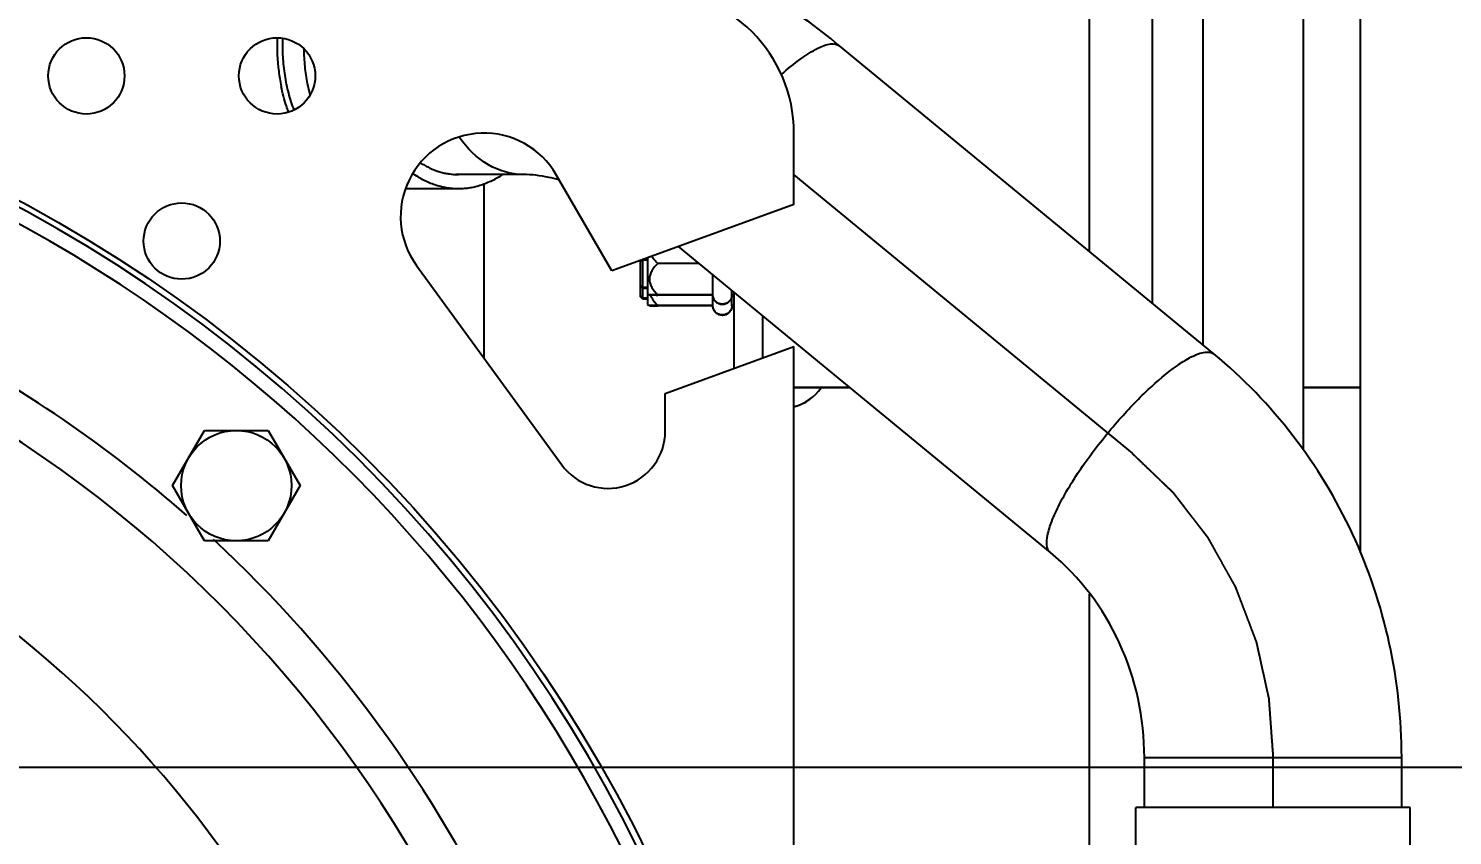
# Model space of a CAD drawing. Header units: millimetres. Extents: x 0 to 10500, y 0 to 7425.
# Drawn here: x 6624.7 to 6923.4, y 4855.8 to 5025.1 of the extents above; entities that cross this region are included whole.
import ezdxf

# ---------------------------------------------------------------- set-up
doc = ezdxf.new("R2010")
doc.units = ezdxf.units.MM
doc.header["$LTSCALE"] = 577.5
doc.linetypes.add('CENTER', pattern=[0.6, 0.375, -0.075, 0.075, -0.075])
doc.layers.get('0').update_dxf_attribs({"linetype": 'CONTINUOUS'})
for name, color, linetype in [('02___PRT_ALL_AXES', 7, 'CONTINUOUS'), ('AXES', 7, 'CONTINUOUS'), ('DEFAULT_1', 7, 'CENTER')]:
    doc.layers.add(name, color=color, linetype=linetype)
doc.styles.add('TEXTSTYLE_2', font='txt', dxfattribs={"width": 0.8})
doc.styles.add('TEXTSTYLE_3', font='txt')
doc.dimstyles.new('DIMSTYLE_1', dxfattribs={"dimtxt": 75, "dimasz": 3.5, "dimexe": 1.5, "dimexo": 1.5, "dimgap": 18.75, "dimtad": 1, "dimdec": 1, "dimtxsty": 'TEXTSTYLE_2', "dimblk": '_FILLED', "dimblk1": '_FILLED', "dimblk2": '_FILLED', "dimcen": 0.09, "dimadec": 1, "dimazin": 2, "dimtp": 0.1, "dimtm": 0.1, "dimtfac": 1, "dimtdec": 1, "dimtofl": 0, "dimtmove": 0, "dimatfit": 3, "dimldrblk": '_FILLED', "dimfxl": 1, "dimtolj": 1, "dimarcsym": 0})
doc.dimstyles.new('DIMSTYLE_2', dxfattribs={"dimtxt": 75, "dimasz": 3.5, "dimexe": 1.5, "dimexo": 1.5, "dimgap": 18.75, "dimtad": 1, "dimdec": 1, "dimtxsty": 'TEXTSTYLE_3', "dimblk": '_FILLED', "dimblk1": '_FILLED', "dimblk2": '_FILLED', "dimcen": 0.09, "dimadec": 1, "dimazin": 2, "dimtp": 0.1, "dimtm": 0.1, "dimtfac": 1, "dimtdec": 1, "dimtofl": 0, "dimtmove": 0, "dimatfit": 3, "dimldrblk": '_FILLED', "dimfxl": 1, "dimtolj": 1, "dimarcsym": 0})

# ---------------------------------------------------------------- blocks, each defined once
blk = doc.blocks.new('_FILLED')
at = {"color": 0, "linetype": 'ByBlock'}
blk.add_solid([(0, 0), (-1, 0.214), (-1, -0.214)], dxfattribs=at)
blk = doc.blocks.new('*D2')
at = {"color": 2, "linetype": 'Continuous', "transparency": 16777216}
for p, q in [((6517.06, 6087.82), (7463.5, 6087.82)), ((7463.5, 6087.82), (7483.75, 6087.82)), ((7482.25, 6087.82), (7482.25, 5216)), ((7482.25, 4344.17), (7482.25, 5216)), ((7017.54, 4344.17), (7463.5, 4344.17)), ((7463.5, 4344.17), (7483.75, 4344.17))]:
    blk.add_line(p, q, dxfattribs=at)
at = {"color": 2, "linetype": 'Continuous', "transparency": 16777216, "xscale": 3.5, "yscale": 3.5, "zscale": 3.5}
for p, rotation in [((7482.25, 6087.82), 90), ((7482.25, 4344.17), 270)]:
    blk.add_blockref('_FILLED', p, dxfattribs=dict(at, rotation=rotation))
at = {"color": 2, "linetype": 'Continuous', "transparency": 16777216, "insert": (7388.5, 5216), "char_height": 75, "width": 360, "attachment_point": 2, "rotation": 90, "line_spacing_factor": 0.9, "style": 'TEXTSTYLE_2'}
blk.add_mtext('(1743)', dxfattribs=at)
blk = doc.blocks.new('*D17')
at = {"color": 2, "linetype": 'Continuous', "transparency": 16777216}
for p, q in [((7146.13, 4918.7), (7146.13, 3926.06)), ((6009.3, 4317.67), (6009.3, 3926.06)), ((6009.3, 3926.06), (6009.3, 3905.81)), ((7146.13, 3926.06), (7146.13, 3905.81)), ((6009.3, 3907.31), (6577.71, 3907.31)), ((7146.13, 3907.31), (6577.71, 3907.31))]:
    blk.add_line(p, q, dxfattribs=at)
at = {"color": 2, "linetype": 'Continuous', "transparency": 16777216, "xscale": 3.5, "yscale": 3.5, "zscale": 3.5, "rotation": 180}
blk.add_blockref('_FILLED', (6009.3, 3907.31), dxfattribs=at)
at = {"color": 2, "linetype": 'Continuous', "transparency": 16777216, "xscale": 3.5, "yscale": 3.5, "zscale": 3.5}
blk.add_blockref('_FILLED', (7146.13, 3907.31), dxfattribs=at)
at = {"color": 2, "linetype": 'Continuous', "transparency": 16777216, "insert": (6577.71, 4001.06), "char_height": 75, "width": 300, "attachment_point": 2, "line_spacing_factor": 0.9, "style": 'TEXTSTYLE_3'}
blk.add_mtext('1137', dxfattribs=at)
blk = doc.blocks.new('*D24')
at = {"color": 2, "linetype": 'Continuous', "transparency": 16777216}
for p, q in [((6515.9, 5168.67), (7274.21, 5168.67)), ((7274.21, 5168.67), (7294.46, 5168.67)), ((7292.96, 5168.67), (7292.96, 5019.42)), ((7292.96, 4870.17), (7292.96, 5019.42)), ((6515.8, 4870.17), (7274.21, 4870.17)), ((7274.21, 4870.17), (7294.46, 4870.17))]:
    blk.add_line(p, q, dxfattribs=at)
at = {"color": 2, "linetype": 'Continuous', "transparency": 16777216, "xscale": 3.5, "yscale": 3.5, "zscale": 3.5}
for p, rotation in [((7292.96, 5168.67), 90), ((7292.96, 4870.17), 270)]:
    blk.add_blockref('_FILLED', p, dxfattribs=dict(at, rotation=rotation))
at = {"color": 2, "linetype": 'Continuous', "transparency": 16777216, "insert": (7199.21, 5019.42), "char_height": 75, "width": 75, "attachment_point": 2, "rotation": 90, "line_spacing_factor": 0.9, "style": 'TEXTSTYLE_3'}
blk.add_mtext('B', dxfattribs=at)
blk = doc.blocks.new('*D25')
at = {"color": 2, "linetype": 'Continuous', "transparency": 16777216}
for p, q in [((6515.8, 4870.17), (7272.5, 4870.17)), ((7272.5, 4870.17), (7292.75, 4870.17)), ((7291.25, 4870.17), (7291.25, 4718.17)), ((7291.25, 4566.17), (7291.25, 4718.17)), ((6515.8, 4566.17), (7272.5, 4566.17)), ((7272.5, 4566.17), (7292.75, 4566.17))]:
    blk.add_line(p, q, dxfattribs=at)
at = {"color": 2, "linetype": 'Continuous', "transparency": 16777216, "xscale": 3.5, "yscale": 3.5, "zscale": 3.5}
for p, rotation in [((7291.25, 4870.17), 90), ((7291.25, 4566.17), 270)]:
    blk.add_blockref('_FILLED', p, dxfattribs=dict(at, rotation=rotation))
at = {"color": 2, "linetype": 'Continuous', "transparency": 16777216, "insert": (7197.5, 4718.17), "char_height": 75, "width": 75, "attachment_point": 2, "rotation": 90, "line_spacing_factor": 0.9, "style": 'TEXTSTYLE_3'}
blk.add_mtext('C', dxfattribs=at)

msp = doc.modelspace()

# ---------------------------------------------------------------- linework, layer by layer
at = {"color": 7, "linetype": 'Continuous'}
for p, q in [((6871.09, 5306.82), (6871.1, 4958.72)), ((6892.09, 5306.82), (6892.1, 4936.82)), ((6847.24, 5256.73), (6847.24, 4978.36)), ((6860.44, 5256.73), (6860.44, 4967.49)), ((6904.09, 5256.82), (6904.1, 4915.09)), ((6873.4, 4956.83), (6794.86, 5021.48)), ((6728.5, 4994.48), (6714.35, 4994.48)), ((6714.93, 4991.47), (6703.79, 4991.47)), ((6720.29, 4992.44), (6720.29, 4955.96)), ((6839.09, 4915.16), (6761.1, 4979.36)), ((6753.1, 4976.32), (6753.6, 4976.49)), ((6753.1, 4968.81), (6753.1, 4976.45)), ((6753.6, 4968.31), (6753.6, 4976.63)), ((6754.6, 4976.49), (6753.6, 4976.49)), ((6754.6, 4977), (6754.6, 4967.2)), ((6765.42, 4975.81), (6756.74, 4975.81)), ((6768.3, 4969.2), (6768.3, 4973.44)), ((6753.1, 4971.27), (6753.6, 4970.78)), ((6753.6, 4970.57), (6753.1, 4971.07)), ((6754.6, 4970.78), (6753.6, 4970.78)), ((6753.1, 4969.01), (6753.6, 4968.52)), ((6753.6, 4968.31), (6753.1, 4968.81)), ((6754.6, 4968.52), (6753.6, 4968.52)), ((6754.6, 4969.47), (6755.01, 4969.23)), ((6768.3, 4969.27), (6756.74, 4969.27)), ((6768.3, 4969.2), (6756.74, 4969.2)), ((6768.3, 4967), (6768.3, 4969.2)), ((6772.3, 4969.2), (6772.3, 4970.14)), ((6772.8, 4969.27), (6772.3, 4969.27)), ((6772.8, 4969.2), (6772.3, 4969.2)), ((6772.3, 4967), (6772.3, 4969.2)), ((6754.6, 4967.2), (6755.01, 4966.97)), ((6768.3, 4967), (6756.74, 4967)), ((6768.3, 4966.94), (6756.74, 4966.94)), ((6772.8, 4967), (6772.3, 4967)), ((6772.3, 4966.94), (6772.3, 4967)), ((6772.8, 4966.94), (6772.3, 4966.94)), ((6797.07, 4949.75), (6785.3, 4949.75)), ((6904.1, 4949.75), (6892.1, 4949.75)), ((6847.24, 4906.47), (6847.24, 4818.09)), ((6858.81, 4872.18), (6912.78, 4872.18)), ((6858.81, 4861.67), (6858.81, 4872.18)), ((6912.78, 4861.67), (6912.78, 4872.18)), ((6914.58, 4861.67), (6857.01, 4861.67)), ((6857.01, 4829.23), (6857.01, 4861.67)), ((6914.58, 4829.23), (6914.58, 4861.67))]:
    msp.add_line(p, q, dxfattribs=at)
at = {"color": 3, "linetype": 'Continuous'}
for p, q in [((6772.8, 4953.82), (6772.8, 4969.73)), ((6778.8, 4956.01), (6778.8, 4964.79)), ((6797.04, 4949.77), (6785.3, 4949.77)), ((6904.1, 4949.77), (6892.1, 4949.77))]:
    msp.add_line(p, q, dxfattribs=at)
at = {"color": 7, "linetype": 'Continuous'}
for centre, radius in [((6478.3, 4718.17), 306.9), ((6636.89, 5015.17), 8), ((6676.89, 5015.17), 8), ((6656.89, 4980.52), 8)]:
    msp.add_circle(centre, radius, dxfattribs=at)
for centre, radius, start, end in [((6755.3, 5003.17), 30, 0, 90), ((6478.3, 4718.17), 305.63, 93.3838, 86.6162), ((6478.3, 4718.17), 302.63, 289.8567, 70.1433), ((6714.93, 5007.98), 13.51, 267.5467, 269.9996), ((6478.3, 4718.17), 263.52, 291.434, 68.566), ((6478.3, 4718.17), 272.42, 48.7478, 62.583), ((6782.8, 4955.46), 10, 284.4942, 325.1448), ((6478.3, 4718.17), 230.39, 299.333, 60.6736), ((6478.3, 4718.17), 272.42, 25.1467, 47.1574)]:
    msp.add_arc(centre, radius, start, end, dxfattribs=at)
at = {"color": 3, "linetype": 'Continuous'}
msp.add_arc((6782.8, 4955.43), 10, 284.4942, 325.3235, dxfattribs=at)
at = {"color": 7, "linetype": 'Continuous'}
for points, knots in [([(6794.86, 5021.48), (6785.44, 5029.24), (6765.42, 5042.05), (6742.07, 5048.07), (6730.82, 5048.42)], [0, 0, 0, 0, 0.520047, 1, 1, 1, 1]), ([(6782.68, 5015.48), (6784, 5016.64), (6786.42, 5018.64), (6789.9, 5020.84), (6792.62, 5022.03), (6794.39, 5021.87), (6794.86, 5021.48)], [0, 0, 0, 0, 0.371695, 0.664912, 0.869834, 1, 1, 1, 1]), ([(6728.5, 4994.48), (6725.99, 4994.48), (6720.6, 4996.09), (6716.71, 5000), (6715.08, 5002.29)], [0, 0, 0, 0, 0.471367, 1, 1, 1, 1]), ([(6714.93, 4991.47), (6714.52, 4991.47), (6713.68, 4991.51), (6712.44, 4991.66), (6711.21, 4991.92), (6709.99, 4992.28), (6708.78, 4992.74), (6707.6, 4993.3), (6706.44, 4993.96), (6705.7, 4994.45), (6705.33, 4994.72)], [0, 0, 0, 0, 0.12094, 0.242294, 0.364467, 0.487844, 0.612782, 0.739605, 0.868598, 1, 1, 1, 1]), ([(6706.93, 4996.95), (6707.22, 4996.77), (6707.8, 4996.41), (6708.7, 4995.94), (6709.62, 4995.53), (6710.55, 4995.18), (6711.49, 4994.9), (6712.44, 4994.69), (6713.39, 4994.55), (6714.03, 4994.5), (6714.35, 4994.48)], [0, 0, 0, 0, 0.130357, 0.258741, 0.385342, 0.510379, 0.634092, 0.756743, 0.878615, 1, 1, 1, 1]), ([(6724.2, 4994.48), (6723.84, 4994.24), (6723.12, 4993.78), (6722, 4993.17), (6720.85, 4992.65), (6719.69, 4992.22), (6718.52, 4991.89), (6717.33, 4991.65), (6716.13, 4991.5), (6715.33, 4991.47), (6714.93, 4991.47)], [0, 0, 0, 0, 0.131002, 0.259735, 0.386432, 0.511366, 0.634842, 0.757197, 0.878791, 1, 1, 1, 1]), ([(6736.04, 4993.37), (6735.32, 4993.56), (6732.85, 4994.15), (6730.3, 4994.48), (6728.5, 4994.48)], [0, 0, 0, 0, 0.293054, 1, 1, 1, 1]), ([(6755.51, 4977.33), (6755.59, 4977.19), (6755.95, 4976.64), (6756.39, 4976.15), (6756.74, 4975.81)], [0, 0, 0, 0, 0.246727, 1, 1, 1, 1]), ([(6756.74, 4975.81), (6756.28, 4975.35), (6755.65, 4974.62), (6755.1, 4973.47), (6755, 4972.84), (6755, 4972.54)], [0, 0, 0, 0, 0.509327, 0.757026, 1, 1, 1, 1]), ([(6755, 4972.54), (6755, 4972.23), (6755.1, 4971.61), (6755.65, 4970.46), (6756.28, 4969.73), (6756.74, 4969.27)], [0, 0, 0, 0, 0.242974, 0.490673, 1, 1, 1, 1]), ([(6756.74, 4969.27), (6756.52, 4969.27), (6756.2, 4969.26), (6755.79, 4969.26), (6755.53, 4969.25), (6755.32, 4969.25), (6755.13, 4969.25), (6755.08, 4969.24), (6754.99, 4969.24), (6755, 4969.23)], [0, 0, 0, 0, 0.381071, 0.550873, 0.70163, 0.828089, 0.924006, 0.982915, 1, 1, 1, 1]), ([(6755, 4969.23), (6755.01, 4969.23), (6755.07, 4969.23), (6755.17, 4969.22), (6755.34, 4969.22), (6755.56, 4969.21), (6755.81, 4969.21), (6756.21, 4969.21), (6756.52, 4969.2), (6756.74, 4969.2)], [0, 0, 0, 0, 0.025557, 0.089918, 0.188213, 0.31445, 0.462975, 0.629103, 1, 1, 1, 1]), ([(6755.19, 4969.22), (6755.26, 4969.01), (6755.65, 4968.19), (6756.25, 4967.49), (6756.74, 4967)], [0, 0, 0, 0, 0.245374, 1, 1, 1, 1]), ([(6772.3, 4969.27), (6772.3, 4969), (6772.18, 4968.45), (6771.57, 4967.59), (6770.3, 4967.08), (6769.02, 4967.59), (6768.41, 4968.45), (6768.3, 4969), (6768.3, 4969.27)], [0, 0, 0, 0, 0.133632, 0.26038, 0.500001, 0.739622, 0.866375, 1, 1, 1, 1]), ([(6772.3, 4969.2), (6772.3, 4968.92), (6772.18, 4968.37), (6771.71, 4967.71), (6771.05, 4967.29), (6770.3, 4967.14), (6769.54, 4967.29), (6768.88, 4967.71), (6768.41, 4968.37), (6768.3, 4968.92), (6768.3, 4969.2)], [0, 0, 0, 0, 0.133148, 0.259036, 0.380554, 0.500001, 0.619448, 0.740966, 0.866859, 1, 1, 1, 1]), ([(6756.74, 4967), (6756.52, 4967), (6756.2, 4967), (6755.79, 4966.99), (6755.53, 4966.99), (6755.32, 4966.99), (6755.13, 4966.98), (6755.08, 4966.98), (6754.99, 4966.98), (6755, 4966.97)], [0, 0, 0, 0, 0.381129, 0.550953, 0.701724, 0.82819, 0.924101, 0.982988, 1, 1, 1, 1]), ([(6755, 4966.97), (6755.01, 4966.97), (6755.07, 4966.97), (6755.17, 4966.96), (6755.34, 4966.96), (6755.56, 4966.96), (6755.81, 4966.95), (6756.21, 4966.95), (6756.52, 4966.94), (6756.74, 4966.94)], [0, 0, 0, 0, 0.025542, 0.089906, 0.188206, 0.314447, 0.462975, 0.629104, 1, 1, 1, 1]), ([(6772.3, 4967), (6772.3, 4966.73), (6772.18, 4966.19), (6771.57, 4965.33), (6770.3, 4964.81), (6769.02, 4965.33), (6768.41, 4966.19), (6768.3, 4966.73), (6768.3, 4967)], [0, 0, 0, 0, 0.133674, 0.260439, 0.500008, 0.73957, 0.866335, 1, 1, 1, 1]), ([(6772.3, 4966.94), (6772.3, 4966.66), (6772.18, 4966.12), (6771.71, 4965.45), (6771.05, 4965.03), (6770.3, 4964.88), (6769.54, 4965.03), (6768.88, 4965.45), (6768.41, 4966.12), (6768.3, 4966.66), (6768.3, 4966.94)], [0, 0, 0, 0, 0.133108, 0.258981, 0.380512, 0.499994, 0.619478, 0.741014, 0.866896, 1, 1, 1, 1]), ([(6853.17, 4942.64), (6855.22, 4944.98), (6859.18, 4949.13), (6864.28, 4953.54), (6868.06, 4955.95), (6870.49, 4957.13), (6872.64, 4957.45), (6873.4, 4956.83)], [0, 0, 0, 0, 0.365199, 0.671124, 0.790879, 0.884874, 1, 1, 1, 1]), ([(6912.78, 4872.18), (6912.78, 4888.21), (6905.82, 4920.49), (6885.65, 4946.75), (6873.4, 4956.83)], [0, 0, 0, 0, 0.502465, 1, 1, 1, 1]), ([(6839.09, 4915.16), (6838.17, 4915.92), (6838.34, 4918.74), (6839.42, 4921.94), (6841.82, 4927.18), (6846.32, 4934.23), (6850.7, 4939.81), (6853.17, 4942.64)], [0, 0, 0, 0, 0.113202, 0.210694, 0.335104, 0.646733, 1, 1, 1, 1]), ([(6858.81, 4872.18), (6858.81, 4880.41), (6855.34, 4896.76), (6845.21, 4910.12), (6839.09, 4915.16)], [0, 0, 0, 0, 0.509447, 1, 1, 1, 1])]:
    msp.add_open_spline(points, degree=3, knots=knots, dxfattribs=at)
at = {"layer": '02___PRT_ALL_AXES', "color": 7, "linetype": 'Continuous'}
for p, q in [((6714.93, 4991.47), (6703.79, 4991.47)), ((6654.95, 4929.22), (6661.64, 4940.81)), ((6661.64, 4940.81), (6675.02, 4940.81)), ((6675.02, 4940.81), (6681.7, 4929.22)), ((6661.64, 4917.64), (6654.95, 4929.22)), ((6681.7, 4929.22), (6675.02, 4917.64)), ((6675.02, 4917.64), (6661.64, 4917.64))]:
    msp.add_line(p, q, dxfattribs=at)
msp.add_circle((6668.33, 4929.22), 11.58, dxfattribs=at)
for centre, radius, start, end in [((6719.02, 5021.47), 42.14, 177.6843, 187.3228), ((6717.94, 5021.34), 41.05, 187.3339, 189.4503), ((6717.18, 5021.21), 40.28, 189.4455, 191.7948)]:
    msp.add_arc(centre, radius, start, end, dxfattribs=at)
for points, knots in [([(6678.04, 5023.08), (6677.99, 5021.78), (6678.01, 5019.17), (6678.42, 5015.31), (6679.2, 5011.57), (6679.96, 5009.16), (6680.41, 5008)], [0, 0, 0, 0, 0.254405, 0.507398, 0.756646, 1, 1, 1, 1]), ([(6683.82, 5011.21), (6683.63, 5011.98), (6683.18, 5013.94), (6682.71, 5017.15), (6682.57, 5019.58), (6682.55, 5020.81)], [0, 0, 0, 0, 0.246815, 0.621743, 1, 1, 1, 1]), ([(6679.31, 5007.55), (6679.15, 5007.99), (6678.53, 5009.76), (6678.05, 5011.59), (6677.76, 5012.97)], [0, 0, 0, 0, 0.24654, 1, 1, 1, 1])]:
    msp.add_open_spline(points, degree=3, knots=knots, dxfattribs=at)
at = {"layer": 'AXES', "color": 7, "linetype": 'Continuous'}
for p, q in [((6785.3, 4988.17), (6785.3, 5003.17)), ((6747.09, 4974.26), (6735.45, 4994.42)), ((6785.3, 4988.17), (6747.09, 4974.26)), ((6706.15, 4975.37), (6736.6, 4933.57)), ((6754.6, 4970.57), (6753.6, 4970.57)), ((6754.6, 4968.31), (6753.6, 4968.31)), ((6758.3, 4948.55), (6785.3, 4958.37)), ((6785.3, 4441.17), (6785.3, 4958.37)), ((6758.3, 4940.64), (6758.3, 4948.55))]:
    msp.add_line(p, q, dxfattribs=at)
for centre, radius, start, end in [((6720.3, 4985.67), 17.5, 30, 216.0715), ((6746.3, 4940.64), 12, 216.0715, 360)]:
    msp.add_arc(centre, radius, start, end, dxfattribs=at)
at = {"layer": 'DEFAULT_1', "color": 2, "linetype": 'CENTER'}
for p, q in [((6785.3, 4994.4), (6856.25, 4935.99)), ((6885.79, 4861.67), (6885.79, 4872.18))]:
    msp.add_line(p, q, dxfattribs=at)
msp.add_open_spline([(6856.25, 4935.99), (6856.78, 4935.48), (6857.85, 4934.46), (6859.18, 4933.18), (6860.25, 4932.16), (6861.05, 4931.39), (6861.84, 4930.63), (6862.51, 4929.99), (6863.04, 4929.48), (6863.44, 4929.09), (6863.78, 4928.77), (6864.04, 4928.52), (6864.24, 4928.33), (6864.41, 4928.17), (6864.54, 4928.04), (6864.63, 4927.96), (6864.69, 4927.89), (6864.74, 4927.85), (6864.77, 4927.83), (6864.78, 4927.81), (6864.79, 4927.79), (6864.81, 4927.77), (6864.84, 4927.73), (6864.88, 4927.69), (6864.93, 4927.61), (6865, 4927.52), (6865.09, 4927.41), (6865.2, 4927.26), (6865.4, 4927), (6865.69, 4926.64), (6866.03, 4926.19), (6866.37, 4925.75), (6866.71, 4925.31), (6867.16, 4924.72), (6867.73, 4923.98), (6868.41, 4923.1), (6869.1, 4922.22), (6869.66, 4921.48), (6870.12, 4920.89), (6870.46, 4920.45), (6870.8, 4920.01), (6871.14, 4919.56), (6871.43, 4919.2), (6871.62, 4918.94), (6871.74, 4918.79), (6871.82, 4918.68), (6871.89, 4918.59), (6871.95, 4918.51), (6871.99, 4918.47), (6872.02, 4918.43), (6872.03, 4918.41), (6872.05, 4918.39), (6872.06, 4918.37), (6872.08, 4918.33), (6872.11, 4918.28), (6872.15, 4918.2), (6872.21, 4918.1), (6872.3, 4917.94), (6872.42, 4917.73), (6872.55, 4917.49), (6872.74, 4917.16), (6872.96, 4916.75), (6873.24, 4916.26), (6873.61, 4915.6), (6874.06, 4914.79), (6874.61, 4913.81), (6875.16, 4912.82), (6875.71, 4911.84), (6876.17, 4911.03), (6876.53, 4910.37), (6876.81, 4909.88), (6877.03, 4909.47), (6877.22, 4909.14), (6877.35, 4908.9), (6877.49, 4908.65), (6877.61, 4908.45), (6877.7, 4908.29), (6877.75, 4908.18), (6877.8, 4908.1), (6877.83, 4908.04), (6877.86, 4907.99), (6877.88, 4907.95), (6877.89, 4907.93), (6877.9, 4907.92), (6877.91, 4907.9), (6877.92, 4907.88), (6877.93, 4907.84), (6877.95, 4907.78), (6877.98, 4907.71), (6878.01, 4907.62), (6878.06, 4907.51), (6878.13, 4907.33), (6878.21, 4907.11), (6878.31, 4906.84), (6878.42, 4906.56), (6878.55, 4906.2), (6878.72, 4905.75), (6878.93, 4905.21), (6879.2, 4904.49), (6879.55, 4903.59), (6879.96, 4902.51), (6880.37, 4901.43), (6880.78, 4900.34), (6881.12, 4899.44), (6881.39, 4898.72), (6881.6, 4898.18), (6881.77, 4897.73), (6881.91, 4897.37), (6882.01, 4897.1), (6882.09, 4896.87), (6882.16, 4896.69), (6882.21, 4896.58), (6882.24, 4896.49), (6882.26, 4896.43), (6882.28, 4896.39), (6882.28, 4896.37), (6882.29, 4896.35), (6882.3, 4896.32), (6882.31, 4896.27), (6882.32, 4896.21), (6882.34, 4896.12), (6882.36, 4896.01), (6882.39, 4895.87), (6882.44, 4895.68), (6882.51, 4895.36), (6882.61, 4894.9), (6882.73, 4894.34), (6882.85, 4893.79), (6882.98, 4893.23), (6883.14, 4892.49), (6883.34, 4891.57), (6883.59, 4890.46), (6883.83, 4889.35), (6884.04, 4888.43), (6884.2, 4887.69), (6884.32, 4887.13), (6884.44, 4886.58), (6884.57, 4886.02), (6884.67, 4885.56), (6884.74, 4885.24), (6884.78, 4885.05), (6884.81, 4884.91), (6884.84, 4884.8), (6884.86, 4884.71), (6884.87, 4884.65), (6884.88, 4884.6), (6884.89, 4884.57), (6884.89, 4884.55), (6884.89, 4884.53), (6884.9, 4884.48), (6884.9, 4884.42), (6884.91, 4884.33), (6884.92, 4884.21), (6884.93, 4884.01), (6884.95, 4883.77), (6884.97, 4883.48), (6885, 4883.1), (6885.03, 4882.61), (6885.08, 4882.03), (6885.13, 4881.26), (6885.2, 4880.3), (6885.29, 4879.14), (6885.37, 4877.98), (6885.48, 4876.43), (6885.63, 4874.5), (6885.74, 4872.96), (6885.79, 4872.18)], degree=3, knots=[0, 0, 0, 0, 0.03125, 0.0625, 0.078125, 0.09375, 0.109375, 0.125, 0.132812, 0.140625, 0.148438, 0.152344, 0.15625, 0.160156, 0.162109, 0.164062, 0.165039, 0.166016, 0.166504, 0.166748, 0.166992, 0.16748, 0.167969, 0.168945, 0.169922, 0.171875, 0.173828, 0.175781, 0.179688, 0.1875, 0.195312, 0.203125, 0.210938, 0.21875, 0.234375, 0.25, 0.265625, 0.28125, 0.289062, 0.296875, 0.304688, 0.3125, 0.320312, 0.324219, 0.326172, 0.328125, 0.330078, 0.331055, 0.332031, 0.33252, 0.333008, 0.333252, 0.333496, 0.333984, 0.334961, 0.335938, 0.337891, 0.339844, 0.34375, 0.347656, 0.351562, 0.359375, 0.367188, 0.375, 0.390625, 0.40625, 0.421875, 0.4375, 0.453125, 0.460938, 0.46875, 0.476562, 0.480469, 0.484375, 0.488281, 0.492188, 0.494141, 0.496094, 0.49707, 0.498047, 0.499023, 0.499512, 0.499756, 0.5, 0.500244, 0.500488, 0.500977, 0.501953, 0.50293, 0.503906, 0.505859, 0.507812, 0.511719, 0.515625, 0.519531, 0.523438, 0.53125, 0.539062, 0.546875, 0.5625, 0.578125, 0.59375, 0.609375, 0.625, 0.632812, 0.640625, 0.648438, 0.652344, 0.65625, 0.660156, 0.662109, 0.664062, 0.665039, 0.666016, 0.666504, 0.666748, 0.666992, 0.66748, 0.667969, 0.668945, 0.669922, 0.671875, 0.673828, 0.675781, 0.679688, 0.6875, 0.695312, 0.703125, 0.710938, 0.71875, 0.734375, 0.75, 0.765625, 0.78125, 0.789062, 0.796875, 0.804688, 0.8125, 0.820312, 0.824219, 0.826172, 0.828125, 0.830078, 0.831055, 0.832031, 0.83252, 0.833008, 0.833252, 0.833496, 0.833984, 0.834961, 0.835938, 0.837891, 0.839844, 0.84375, 0.847656, 0.851562, 0.859375, 0.867188, 0.875, 0.890625, 0.90625, 0.921875, 0.9375, 0.96875, 1, 1, 1, 1], dxfattribs=at)

# ---------------------------------------------------------------- dimensions: what is measured, and where the dimension line sits
at = {"color": 2, "linetype": 'Continuous'}
for base, p1, p2, angle, text, dimstyle, picture, middle in [((7482.25, 6087.82), (7016.04, 4344.17), (6515.56, 6087.82), 90, '(1743)', 'DIMSTYLE_1', '*D2', (7482.25, 5216)), ((7292.96, 4870.17), (6514.4, 5168.67), (6514.3, 4870.17), 270, 'B', 'DIMSTYLE_2', '*D24', (7292.96, 5017.08)), ((7291.25, 4566.17), (6514.3, 4870.17), (6514.3, 4566.17), 270, 'C', 'DIMSTYLE_2', '*D25', (7291.25, 4713.48))]:
    dim = msp.add_linear_dim(base=base, p1=p1, p2=p2, angle=angle, text=text, dimstyle=dimstyle, dxfattribs=at)
    dim.commit()
    dim.dimension.update_dxf_attribs({"geometry": picture, "text_midpoint": middle, "dimtype": 160})
dim = msp.add_linear_dim(base=(7146.13, 3907.31), p1=(6009.3, 4319.17), p2=(7146.13, 4920.2), text='1137', dimstyle='DIMSTYLE_2', dxfattribs=at)
dim.commit()
dim.dimension.update_dxf_attribs({"geometry": '*D17', "text_midpoint": (6577.71, 3907.31), "dimtype": 160})

doc.saveas('drawing.dxf')
